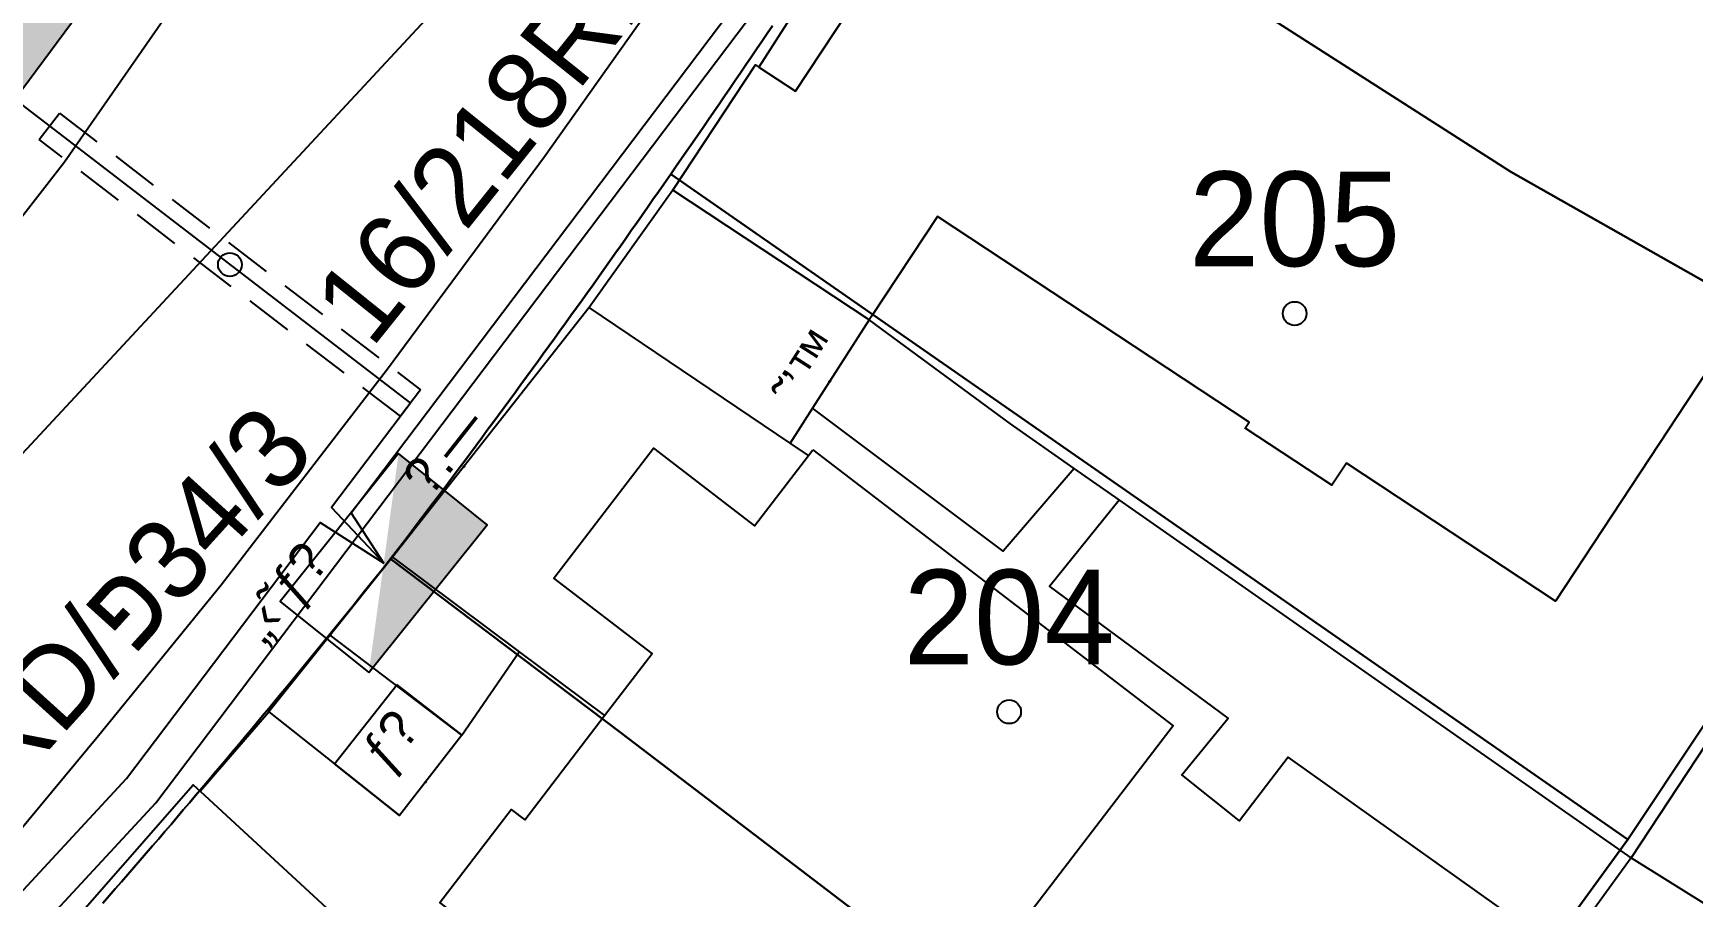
# Model space of a CAD drawing. Header units: metres. Extents: x 218299 to 220222, y 572714 to 574340.
# Drawn here: x 219014.85 to 219049.91, y 573482.52 to 573500.76 of the extents above; entities that cross this region are included whole.
import ezdxf
from ezdxf.enums import TextEntityAlignment as Align

# ---------------------------------------------------------------- set-up
doc = ezdxf.new("R2010")
doc.units = ezdxf.units.M
doc.header["$MEASUREMENT"] = 0
doc.linetypes.add('DASH15', pattern=[1.5, 1, -0.5])
for name, color, linetype in [('1602', 44, 'Continuous'), ('1603', 44, 'Continuous'), ('6091', 102, 'CABLEUNDEXIST03'), ('6151', 102, 'CABLEUNDEXIST03'), ('6261', 7, 'Continuous'), ('6701', 7, 'DASH15'), ('6916', 7, 'Continuous'), ('A_POINTS', 2, 'Continuous'), ('M2200', 253, 'Continuous'), ('M2401', 7, 'Continuous'), ('M2404', 7, 'Continuous'), ('M2407', 253, 'Continuous'), ('M2408', 253, 'Continuous'), ('M2412', 253, 'Continuous'), ('M2420', 253, 'Continuous'), ('M2601', 253, 'Continuous'), ('M2602', 253, 'Continuous'), ('M2605', 253, 'Continuous'), ('M2612', 253, 'Continuous')]:
    doc.layers.add(name, color=color, linetype=linetype)
doc.styles.add('HEBTXT', font='HEBTXT')
doc.styles.add('MAVAT_HEBTXT', font='HEBTXT')
doc.linetypes.add('CABLEUNDEXIST03', pattern='A,3.5,[222,elecad.shx,S=0.01,R=0,X=0,Y=0],1.5', length=5)

# ---------------------------------------------------------------- blocks, each defined once
blk = doc.blocks.new('6261')
blk.add_lwpolyline([(-2, -1.2), (2, -1.2), (2, 1.2), (-2, 1.2)], close=True)
at = {"color": 0}
blk.add_solid([(2, 1.2), (-2, -1.2), (2, -1.2)], dxfattribs=at)
at = {"color": 0, "style": 'HEBTXT'}
blk.add_attdef('PIL_NAME', (2.689, 2.418), '', height=1.7, dxfattribs=at)
at = {"style": 'HEBTXT'}
blk.add_attdef('CAMUT_MONIM', (2.489, 0.218), '', height=1.7, dxfattribs=at)
at = {"color": 0, "style": 'HEBTXT', "flags": 1}
for tag, p in [('TYPE', (2.585, -1.773)), ('MAP_TYPE', (2.689, -3.782))]:
    blk.add_attdef(tag, p, '', height=1.7, dxfattribs=at)
blk = doc.blocks.new('6916')
at = {"layer": 'A_POINTS'}
blk.add_circle((0, 0), 0.25, dxfattribs=at)
at = {"color": 0, "style": 'HEBTXT'}
for tag, p in [('HTCH', (0.006, 3.527)), ('PIPE', (0.049, 1.33))]:
    blk.add_attdef(tag, text='', height=1.7, dxfattribs=at).set_placement(p, align=Align.MIDDLE_CENTER)
blk = doc.blocks.new('1603')
at = {"layer": 'A_POINTS'}
blk.add_circle((0, 0), 0.25, dxfattribs=at)
at = {"color": 0, "style": 'HEBTXT'}
blk.add_attdef('PARCEL_NUM', text='', height=2, dxfattribs=at).set_placement((0, 1), align=Align.CENTER)
at = {"color": 0, "style": 'HEBTXT', "flags": 1}
blk.add_attdef('LOT_NUM', text='', height=2, dxfattribs=at).set_placement((0, -2.5), align=Align.CENTER)
blk = doc.blocks.new('M2408')
blk.add_circle((0, 0), 0.025)
at = {"style": 'MAVAT_HEBTXT'}
blk.add_attdef('NAME', text='', height=0.8, dxfattribs=at).set_placement((0, 1.592), align=Align.MIDDLE)
blk = doc.blocks.new('M2605')
blk.add_circle((0, 0), 0.025)
at = {"style": 'MAVAT_HEBTXT'}
blk.add_attdef('NAME', text='', height=0.8, dxfattribs=at).set_placement((0, 1.592), align=Align.MIDDLE)
blk = doc.blocks.new('M2612')
blk.add_circle((0, 0), 0.025)
at = {"style": 'MAVAT_HEBTXT'}
blk.add_attdef('NAME', text='', height=0.8, dxfattribs=at).set_placement((0, 1.592), align=Align.MIDDLE)
blk = doc.blocks.new('M2412')
blk.add_circle((0, 0), 0.025)
at = {"style": 'MAVAT_HEBTXT'}
blk.add_attdef('NAME', text='', height=0.8, dxfattribs=at).set_placement((0, 1.592), align=Align.MIDDLE)
blk = doc.blocks.new('111')
at = {"layer": 'M2200'}
for points in [[(219050.988, 573494.796, 578.243), (219047.01, 573488.77, 579.72), (219042.594, 573491.686, 580.68), (219042.284, 573491.216, 579.24), (219040.458, 573492.421, 579.24), (219040.541, 573492.547, 579.24), (219033.953, 573496.896, 576.12), (219032.566, 573494.795, 575.889), (219032.512, 573494.713, 575.88), (219032.512, 573494.713, 575.88), (219028.365, 573497.45, 575.64), (219028.365, 573497.45, 575.64), (219030.112, 573500.096, 575.64), (219030.182, 573500.049, 575.66), (219030.955, 573499.539, 575.88), (219033.744, 573503.765, 575.88)], [(219013.766, 573479.795, 573.48), (219018.228, 573484.889, 573.48), (219018.375, 573484.753, 573.506), (219022.244, 573481.182, 574.2)]]:
    blk.add_polyline3d(points, dxfattribs=at)
blk.add_polyline3d([(219031.322, 573491.966, 575.4), (219038.934, 573486.132, 575.4), (219034.397, 573480.213, 575.192), (219033.691, 573479.291, 575.16), (219036.815, 573476.896, 574.68), (219033.245, 573472.239, 574.68), (219022.52, 573480.46, 575.16), (219023.799, 573482.129, 575.16), (219023.444, 573482.4, 575.16), (219024.951, 573484.367, 575.16), (219025.235, 573484.15, 575.16), (219026.923, 573486.353, 575.16), (219027.925, 573487.66, 575.16), (219025.849, 573489.252, 574.92), (219027.955, 573492, 574.92), (219030.092, 573490.361, 575.16), (219031.228, 573491.843, 575.381)], close=True, dxfattribs=at)
at = {"layer": 'M2401'}
for points in [[(219046.436, 573534.774, 574.485), (219044.66, 573531.057, 574.245), (219042.096, 573525.881, 574.174), (219040.82, 573523.413, 573.934), (219039.076, 573519.999, 573.814), (219037.027, 573516.073, 573.574), (219034.471, 573511.675, 573.214), (219032.333, 573508.076, 573.094), (219031.457, 573508.646, 573.094), (219030.514, 573508.034, 572.974), (219029.996, 573507.298, 572.854), (219029.958, 573506.168, 572.854), (219030.78, 573505.692, 572.854), (219028.7, 573502.458, 572.614), (219025.655, 573498.15, 572.254), (219022.336, 573493.667, 571.894), (219018.825, 573489.105, 571.654), (219016.23, 573485.923, 571.294), (219012.803, 573481.797, 570.814)], [(218999.794, 573479.775, 569.854), (219004.282, 573484.541, 570.454), (219007.825, 573488.665, 570.574), (219011.875, 573493.383, 571.174), (219015.515, 573498.049, 571.654), (219017.587, 573501.036, 571.894), (219020.355, 573504.906, 572.134), (219023.693, 573509.762, 572.494), (219026.944, 573514.932, 572.854), (219030.35, 573520.771, 573.214), (219033.173, 573526.1, 573.574), (219035.391, 573530.381, 573.934), (219036.678, 573532.814, 574.054)]]:
    blk.add_polyline3d(points, dxfattribs=at)
at = {"layer": 'M2404'}
for points in [[(219046.436, 573534.774, 574.485), (219044.66, 573531.057, 574.245), (219042.096, 573525.881, 574.174), (219040.82, 573523.413, 573.934), (219039.076, 573519.999, 573.814), (219037.027, 573516.073, 573.574), (219034.471, 573511.675, 573.214), (219032.333, 573508.076, 573.094), (219031.457, 573508.646, 573.094), (219030.514, 573508.034, 572.974), (219029.996, 573507.298, 572.854), (219029.958, 573506.168, 572.854), (219030.78, 573505.692, 572.854), (219028.7, 573502.458, 572.614), (219025.655, 573498.15, 572.254), (219022.336, 573493.667, 571.894), (219018.825, 573489.105, 571.654), (219016.23, 573485.923, 571.294), (219012.803, 573481.797, 570.814)], [(218999.794, 573479.775, 569.854), (219004.282, 573484.541, 570.454), (219007.825, 573488.665, 570.574), (219011.875, 573493.383, 571.174), (219015.515, 573498.049, 571.654), (219017.587, 573501.036, 571.894), (219020.355, 573504.906, 572.134), (219023.693, 573509.762, 572.494), (219026.944, 573514.932, 572.854), (219030.35, 573520.771, 573.214), (219033.173, 573526.1, 573.574), (219035.391, 573530.381, 573.934), (219036.678, 573532.814, 574.054)]]:
    blk.add_polyline3d(points, dxfattribs=at)
at = {"layer": 'M2407'}
for points in [[(219036.844, 573491.572, 572.625), (219035.34, 573489.826, 572.625), (219031.317, 573492.847, 572.625)], [(219047.164, 573481.343, 572.355), (219041.368, 573485.474, 572.535), (219040.336, 573484.126, 572.535), (219039.121, 573485.096, 572.625), (219040.094, 573486.293, 572.625), (219036.325, 573489.082, 572.625), (219037.792, 573490.91, 572.625)]]:
    blk.add_polyline3d(points, dxfattribs=at)
at = {"layer": 'M2408'}
for points in [[(219028.365, 573497.45, 572.415), (219026.599, 573494.968, 572.235)], [(219022.441, 573489.695, 571.89), (219021.127, 573488.051, 571.708), (219019.831, 573486.43, 571.53)]]:
    blk.add_polyline3d(points, dxfattribs=at)
at = {"layer": 'M2412'}
blk.add_polyline3d([(219023.905, 573485.94, 572.505), (219022.593, 573484.241, 572.505), (219021.217, 573485.331, 571.605), (219022.532, 573487.001, 571.605)], close=True, dxfattribs=at)
at = {"layer": 'M2420', "linetype": 'Continuous', "lineweight": -3}
blk.add_lwpolyline([(218778.789, 573430.643), (218823.5, 573420), (218850.7, 573416.62), (218872.91, 573416.69), (218902.91, 573421.31), (218924.8, 573428), (218952.3, 573439.38), (218956.3, 573441.88), (218980.91, 573457.81), (218995.09, 573470.88), (219024.2, 573502.19), (219042.09, 573537.19), (219043.91, 573540.62), (219049.7, 573557.12), (219054.59, 573574.81), (219057.41, 573589.69), (219057.5, 573620.62), (219058, 573628.19), (219058.7, 573640.38), (219046.5, 573689.62), (219028.09, 573726.31)], dxfattribs=at)
at = {"layer": 'M2601'}
blk.add_polyline3d([(219033.975, 573506.019, 574.98), (219032.922, 573504.35, 575.066), (219032.147, 573503.12, 575.13), (219030.182, 573500.049, 575.13)], dxfattribs=at)
at = {"layer": 'M2602'}
blk.add_polyline3d([(219023.905, 573485.94, 572.595), (219023.905, 573485.94, 572.595), (219023.905, 573485.94, 572.595), (219023.905, 573485.94, 572.595), (219021.127, 573488.051, 572.595)], dxfattribs=at)
at = {"layer": 'M2605'}
for points in [[(219060.284, 573502.127, 573.705), (219054.555, 573492.372, 573.705), (219054.524, 573492.326, 573.705), (219048.614, 573483.349, 573.705), (219048.614, 573483.349, 573.705), (219048.614, 573483.349, 573.705), (219037.792, 573490.91, 573.705), (219036.844, 573491.572, 573.705), (219035.499, 573492.512, 573.705), (219032.512, 573494.713, 573.705)], [(219048.614, 573483.349, 571.755), (219050.319, 573482.285, 571.755), (219057.587, 573493.777, 571.755), (219061.817, 573500.348, 571.905), (219061.817, 573500.348, 571.905)], [(219031.228, 573491.843, 572.595), (219031.228, 573491.843, 572.595), (219030.841, 573492.104, 572.595), (219026.599, 573494.968, 572.595), (219022.441, 573489.695, 572.595), (219022.441, 573489.695, 572.595), (219025.12, 573487.697, 572.595), (219026.923, 573486.353, 572.595)], [(219023.905, 573485.94, 572.415), (219023.905, 573485.94, 572.415), (219025.12, 573487.697, 572.415)], [(219018.375, 573484.753, 572.595), (219019.831, 573486.43, 572.595), (219019.831, 573486.43, 572.595), (219021.217, 573485.331, 572.595), (219022.593, 573484.241, 572.595)], [(219048.614, 573483.349, 572.355), (219047.164, 573481.343, 572.355), (219042.479, 573474.861, 572.355), (219041.937, 573474.216, 572.371), (219037.849, 573469.346, 572.488), (219037.277, 573468.665, 572.505), (219035.092, 573466.026, 572.505), (219035.09, 573466.025, 572.505)]]:
    blk.add_polyline3d(points, dxfattribs=at)
at = {"layer": 'M2612'}
blk.add_polyline3d([(219032.512, 573494.713, 574.755), (219031.317, 573492.847, 574.755), (219030.841, 573492.104, 574.755)], dxfattribs=at)
at = {"layer": 'M2408'}
ref = blk.add_blockref('M2408', (219021.127, 573488.051), dxfattribs=dict(at, xscale=0.5, yscale=0.5, zscale=0.5))
ref.add_attrib('NAME', '„‹˜ƒ\x8e', dxfattribs={"layer": '0', "height": 0.8, "rotation": 51.355, "style": 'MAVAT_HEBTXT'}).set_placement((219020.208, 573488.892), align=Align.MIDDLE)
at = {"layer": 'M2412'}
ref = blk.add_blockref('M2412', (219023.138, 573484.946), dxfattribs=dict(at, xscale=0.5, yscale=0.5, zscale=0.5))
ref.add_attrib('NAME', 'ƒ\x8e', dxfattribs={"layer": '0', "height": 0.8, "rotation": 52.3182, "style": 'MAVAT_HEBTXT'}).set_placement((219022.463, 573485.76), align=Align.MIDDLE)
at = {"layer": 'M2605'}
ref = blk.add_blockref('M2605', (219023.954, 573491.612), dxfattribs=dict(at, xscale=0.5, yscale=0.5, zscale=0.5))
ref.add_attrib('NAME', '\x9a.—', dxfattribs={"layer": '0', "height": 0.8, "rotation": 51.7432, "style": 'MAVAT_HEBTXT'}).set_placement((219023.522, 573491.953), align=Align.MIDDLE)
at = {"layer": 'M2612'}
ref = blk.add_blockref('M2612', (219031.677, 573493.408), dxfattribs=dict(at, xscale=0.5, yscale=0.5, zscale=0.5))
ref.add_attrib('NAME', '˜’™', dxfattribs={"layer": '0', "height": 0.8, "rotation": 57.371, "style": 'MAVAT_HEBTXT'}).set_placement((219031.214, 573493.705), align=Align.MIDDLE)

msp = doc.modelspace()

# ---------------------------------------------------------------- linework, layer by layer
at = {"layer": '1602'}
msp.add_lwpolyline([(219054.5, 573464.84), (219045.31, 573460.83), (219036.07, 573456.88), (219026.52, 573452.77), (219024.295, 573454.979), (219027.76, 573458.47), (219035.1, 573466.47), (219042.25, 573475.09), (219048.54, 573483.73), (219054.68, 573492.96), (219060.36, 573502.27), (219065.67, 573512.16), (219070.4, 573521.81), (219074.74, 573531.79), (219078.37, 573542.11), (219102.21, 573485.25), (219092.62, 573480.75), (219082.11, 573476.65), (219072.76, 573472.69), (219063.58, 573468.79)], close=True, dxfattribs=at)
for points in [[(219038.82, 573502.48), (219046.07, 573497.84), (219054.68, 573492.96), (219048.54, 573483.73), (219028.32, 573497.79), (219028.4346, 573497.9539), (219028.549, 573498.1179), (219028.6633, 573498.2821), (219028.7774, 573498.4463), (219028.8914, 573498.6107), (219029.0052, 573498.7752), (219029.1188, 573498.9397), (219029.2323, 573499.1044), (219029.3456, 573499.2692), (219029.4588, 573499.4341), (219029.5718, 573499.5991), (219029.6847, 573499.7642), (219029.7974, 573499.9295), (219029.9099, 573500.0948), (219030.0223, 573500.2602), (219030.1345, 573500.4258), (219030.2466, 573500.5914), (219030.3585, 573500.7572), (219030.4702, 573500.9231)], [(219054.68, 573492.96), (219046.07, 573497.84), (219038.82, 573502.48)], [(219030.4702, 573500.9231), (219030.3585, 573500.7572), (219030.2466, 573500.5914), (219030.1345, 573500.4258), (219030.0223, 573500.2602), (219029.9099, 573500.0948), (219029.7974, 573499.9295), (219029.6847, 573499.7642), (219029.5718, 573499.5991), (219029.4588, 573499.4341), (219029.3456, 573499.2692), (219029.2323, 573499.1044), (219029.1188, 573498.9397), (219029.0052, 573498.7752), (219028.8914, 573498.6107), (219028.7774, 573498.4463), (219028.6633, 573498.2821), (219028.549, 573498.1179), (219028.4346, 573497.9539), (219028.32, 573497.79), (219028.1731, 573497.578), (219028.059, 573497.4137), (219027.9447, 573497.2495), (219027.8303, 573497.0855), (219027.7158, 573496.9215), (219027.6011, 573496.7577), (219027.4862, 573496.594), (219027.3712, 573496.4304), (219027.256, 573496.2669), (219027.1407, 573496.1035), (219027.0252, 573495.9402), (219026.9095, 573495.777), (219026.7937, 573495.614), (219026.6777, 573495.451), (219026.5616, 573495.2882), (219026.4453, 573495.1255), (219026.3289, 573494.9628), (219026.2123, 573494.8003), (219026.0956, 573494.638), (219025.9787, 573494.4757), (219025.8616, 573494.3135), (219025.7444, 573494.1514), (219025.627, 573493.9895), (219025.5095, 573493.8277), (219025.3918, 573493.666), (219025.274, 573493.5043), (219025.156, 573493.3429), (219025.0379, 573493.1815), (219024.9196, 573493.0202), (219024.8012, 573492.8591), (219024.6826, 573492.698), (219024.5638, 573492.5371), (219024.4449, 573492.3763), (219024.3258, 573492.2156), (219024.2066, 573492.055), (219024.0872, 573491.8945), (219023.9677, 573491.7342), (219023.848, 573491.5739), (219023.7282, 573491.4138), (219023.6082, 573491.2538), (219023.4881, 573491.0939), (219023.3678, 573490.9341), (219023.2474, 573490.7744), (219023.1268, 573490.6149), (219023.006, 573490.4554), (219022.8851, 573490.2961), (219022.7641, 573490.1369), (219022.6429, 573489.9778), (219022.5215, 573489.8189), (219022.4, 573489.66), (219022.2273, 573489.4439), (219022.1022, 573489.2878), (219021.977, 573489.1319), (219021.8516, 573488.976), (219021.7261, 573488.8203), (219021.6005, 573488.6647), (219021.4747, 573488.5093), (219021.3487, 573488.3539), (219021.2226, 573488.1987), (219021.0964, 573488.0435), (219020.97, 573487.8885), (219020.8434, 573487.7337), (219020.7167, 573487.5789), (219020.5899, 573487.4243), (219020.4629, 573487.2698), (219020.3358, 573487.1154), (219020.2085, 573486.9611), (219020.081, 573486.807), (219019.9535, 573486.653), (219019.8257, 573486.4991), (219019.6979, 573486.3453), (219019.5698, 573486.1916), (219019.4417, 573486.0381), (219019.3134, 573485.8847), (219019.1849, 573485.7314), (219019.0563, 573485.5782), (219018.9275, 573485.4252), (219018.7986, 573485.2723), (219018.6696, 573485.1195), (219018.5404, 573484.9668), (219018.411, 573484.8143), (219018.2815, 573484.6618), (219018.1519, 573484.5095), (219018.0221, 573484.3574), (219017.8922, 573484.2053), (219017.7621, 573484.0534), (219017.6319, 573483.9016), (219017.5016, 573483.7499), (219017.3711, 573483.5983), (219017.2404, 573483.4469), (219017.1096, 573483.2956), (219016.9787, 573483.1444), (219016.8476, 573482.9934), (219016.7164, 573482.8424), (219016.585, 573482.6916), (219016.4535, 573482.541), (219016.3218, 573482.3904)], [(219034.14, 573480.75), (219027.29, 573485.97), (219022.4, 573489.66), (219022.5215, 573489.8189), (219022.6429, 573489.9778), (219022.7641, 573490.1369), (219022.8851, 573490.2961), (219023.006, 573490.4554), (219023.1268, 573490.6149), (219023.2474, 573490.7744), (219023.3678, 573490.9341), (219023.4881, 573491.0939), (219023.6082, 573491.2538), (219023.7282, 573491.4138), (219023.848, 573491.5739), (219023.9677, 573491.7342), (219024.0872, 573491.8945), (219024.2066, 573492.055), (219024.3258, 573492.2156), (219024.4449, 573492.3763), (219024.5638, 573492.5371), (219024.6826, 573492.698), (219024.8012, 573492.8591), (219024.9196, 573493.0202), (219025.0379, 573493.1815), (219025.156, 573493.3429), (219025.274, 573493.5043), (219025.3918, 573493.666), (219025.5095, 573493.8277), (219025.627, 573493.9895), (219025.7444, 573494.1514), (219025.8616, 573494.3135), (219025.9787, 573494.4757), (219026.0956, 573494.638), (219026.2123, 573494.8003), (219026.3289, 573494.9628), (219026.4453, 573495.1255), (219026.5616, 573495.2882), (219026.6777, 573495.451), (219026.7937, 573495.614), (219026.9095, 573495.777), (219027.0252, 573495.9402), (219027.1407, 573496.1035), (219027.256, 573496.2669), (219027.3712, 573496.4304), (219027.4862, 573496.594), (219027.6011, 573496.7577), (219027.7158, 573496.9215), (219027.8303, 573497.0855), (219027.9447, 573497.2495), (219028.059, 573497.4137), (219028.1731, 573497.578), (219028.32, 573497.79), (219048.54, 573483.73), (219042.25, 573475.09)], [(219016.3218, 573482.3904), (219016.4535, 573482.541), (219016.585, 573482.6916), (219016.7164, 573482.8424), (219016.8476, 573482.9934), (219016.9787, 573483.1444), (219017.1096, 573483.2956), (219017.2404, 573483.4469), (219017.3711, 573483.5983), (219017.5016, 573483.7499), (219017.6319, 573483.9016), (219017.7621, 573484.0534), (219017.8922, 573484.2053), (219018.0221, 573484.3574), (219018.1519, 573484.5095), (219018.2815, 573484.6618), (219018.411, 573484.8143), (219018.5404, 573484.9668), (219018.6696, 573485.1195), (219018.7986, 573485.2723), (219018.9275, 573485.4252), (219019.0563, 573485.5782), (219019.1849, 573485.7314), (219019.3134, 573485.8847), (219019.4417, 573486.0381), (219019.5698, 573486.1916), (219019.6979, 573486.3453), (219019.8257, 573486.4991), (219019.9535, 573486.653), (219020.081, 573486.807), (219020.2085, 573486.9611), (219020.3358, 573487.1154), (219020.4629, 573487.2698), (219020.5899, 573487.4243), (219020.7167, 573487.5789), (219020.8434, 573487.7337), (219020.97, 573487.8885), (219021.0964, 573488.0435), (219021.2226, 573488.1987), (219021.3487, 573488.3539), (219021.4747, 573488.5093), (219021.6005, 573488.6647), (219021.7261, 573488.8203), (219021.8516, 573488.976), (219021.977, 573489.1319), (219022.1022, 573489.2878), (219022.2273, 573489.4439), (219022.4, 573489.66), (219027.29, 573485.97), (219034.14, 573480.75)]]:
    msp.add_lwpolyline(points, dxfattribs=at)
at = {"layer": '6091'}
msp.add_lwpolyline([(218997.3971, 573462.8628), (219017.4389, 573484.5054), (219031.2952, 573502.8369), (219037.1302, 573512.2534), (219039.9062, 573516.9968), (219046.9609, 573531.8082), (219054.4244, 573549.9905), (219059.0341, 573565.7491), (219061.5003, 573577.5272), (219064.599, 573601.0105), (219065.054, 573611.1566), (219065.2078, 573623.957), (219066.0076, 573626.1152), (219066.0674, 573626.1144), (219066.0652, 573626.2452)], dxfattribs=at)
at = {"layer": '6151'}
for points in [[(219022.2564, 573489.5723), (219021.5687, 573490.6324), (219030.966, 573503.0647), (219033.0373, 573506.344), (219033.6262, 573505.9625)], [(219013.5019, 573500.0955), (219022.8209, 573492.9524), (219021.1547, 573490.7478), (219022.2564, 573489.5723)], [(218962.6469, 573434.4798), (218962.6428, 573434.4251), (218962.3727, 573434.4243), (218962.3808, 573434.7906), (218962.6, 573434.789), (218962.6379, 573434.8498), (218962.3638, 573436.4065), (218963.4724, 573438.3902), (218965.0585, 573439.9644), (218977.5223, 573448.859), (218996.8584, 573463.4585), (219016.8248, 573485.0197), (219020.9138, 573490.4324), (219022.2564, 573489.5723)]]:
    msp.add_lwpolyline(points, dxfattribs=at)
at = {"layer": '6701'}
msp.add_lwpolyline([(219023.034, 573493.23), (219022.608, 573492.675), (219014.978, 573498.523), (219015.404, 573499.078)], close=True, dxfattribs=at)

# ---------------------------------------------------------------- block references
msp.add_blockref('111', (0, 0))
at = {"layer": '1603'}
for p, values in [((219041.5013, 573494.8434), {'PARCEL_NUM': '205'}), ((219035.4697, 573486.4316), {'PARCEL_NUM': '204'})]:
    msp.add_blockref('1603', p, dxfattribs=at).add_auto_attribs(values)
at = {"layer": '6261'}
ref = msp.add_blockref('6261', (219013.5019, 573500.0955), dxfattribs=dict(at, rotation=53.43999999998351))
ref.add_attrib('PIL_NAME', '16/218RD/פ34/4/1', (219013.0762, 573504.5951), dxfattribs={"layer": '0', "color": 0, "height": 1.7, "rotation": 53.44, "style": 'HEBTXT'})
ref = msp.add_blockref('6261', (219022.2564, 573489.5723), dxfattribs=dict(at, rotation=51.28999999998417))
ref.add_attrib('PIL_NAME', '16/218RD/פ34/4', (219021.9998, 573494.0848), dxfattribs={"layer": '0', "color": 0, "height": 1.7, "rotation": 51.29, "style": 'HEBTXT'})
ref = msp.add_blockref('6261', (219009.654, 573475.0037), dxfattribs=dict(at, rotation=47.86999999998523))
ref.add_attrib('PIL_NAME', '16/218RD/פ34/3', (219009.6671, 573479.5234), dxfattribs={"layer": '0', "color": 0, "height": 1.7, "rotation": 47.87, "style": 'HEBTXT'})
at = {"layer": '6916', "rotation": 322.5317}
msp.add_blockref('6916', (219019.006, 573495.8765), dxfattribs=at)

doc.saveas('drawing.dxf')
